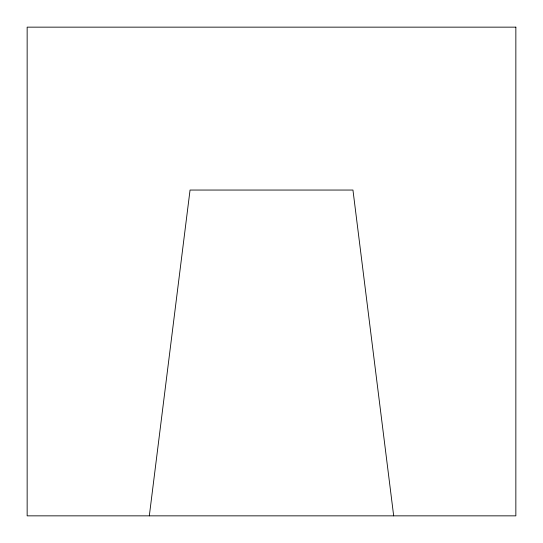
<?xml version="1.0" encoding="UTF-8"?>
<svg xmlns="http://www.w3.org/2000/svg" width="543" height="543" viewBox="0 0 543 543"><rect width="100%" height="100%" fill="white"/><g stroke="black" fill="none" stroke-linecap="round" stroke-linejoin="round"><path stroke-width="0.81" d="M149.325 515.85L190.05 190.05L352.95 190.05L393.675 515.85M515.85 27.15L27.15 27.15L27.15 515.85L515.85 515.85L515.85 27.15"/></g></svg>
